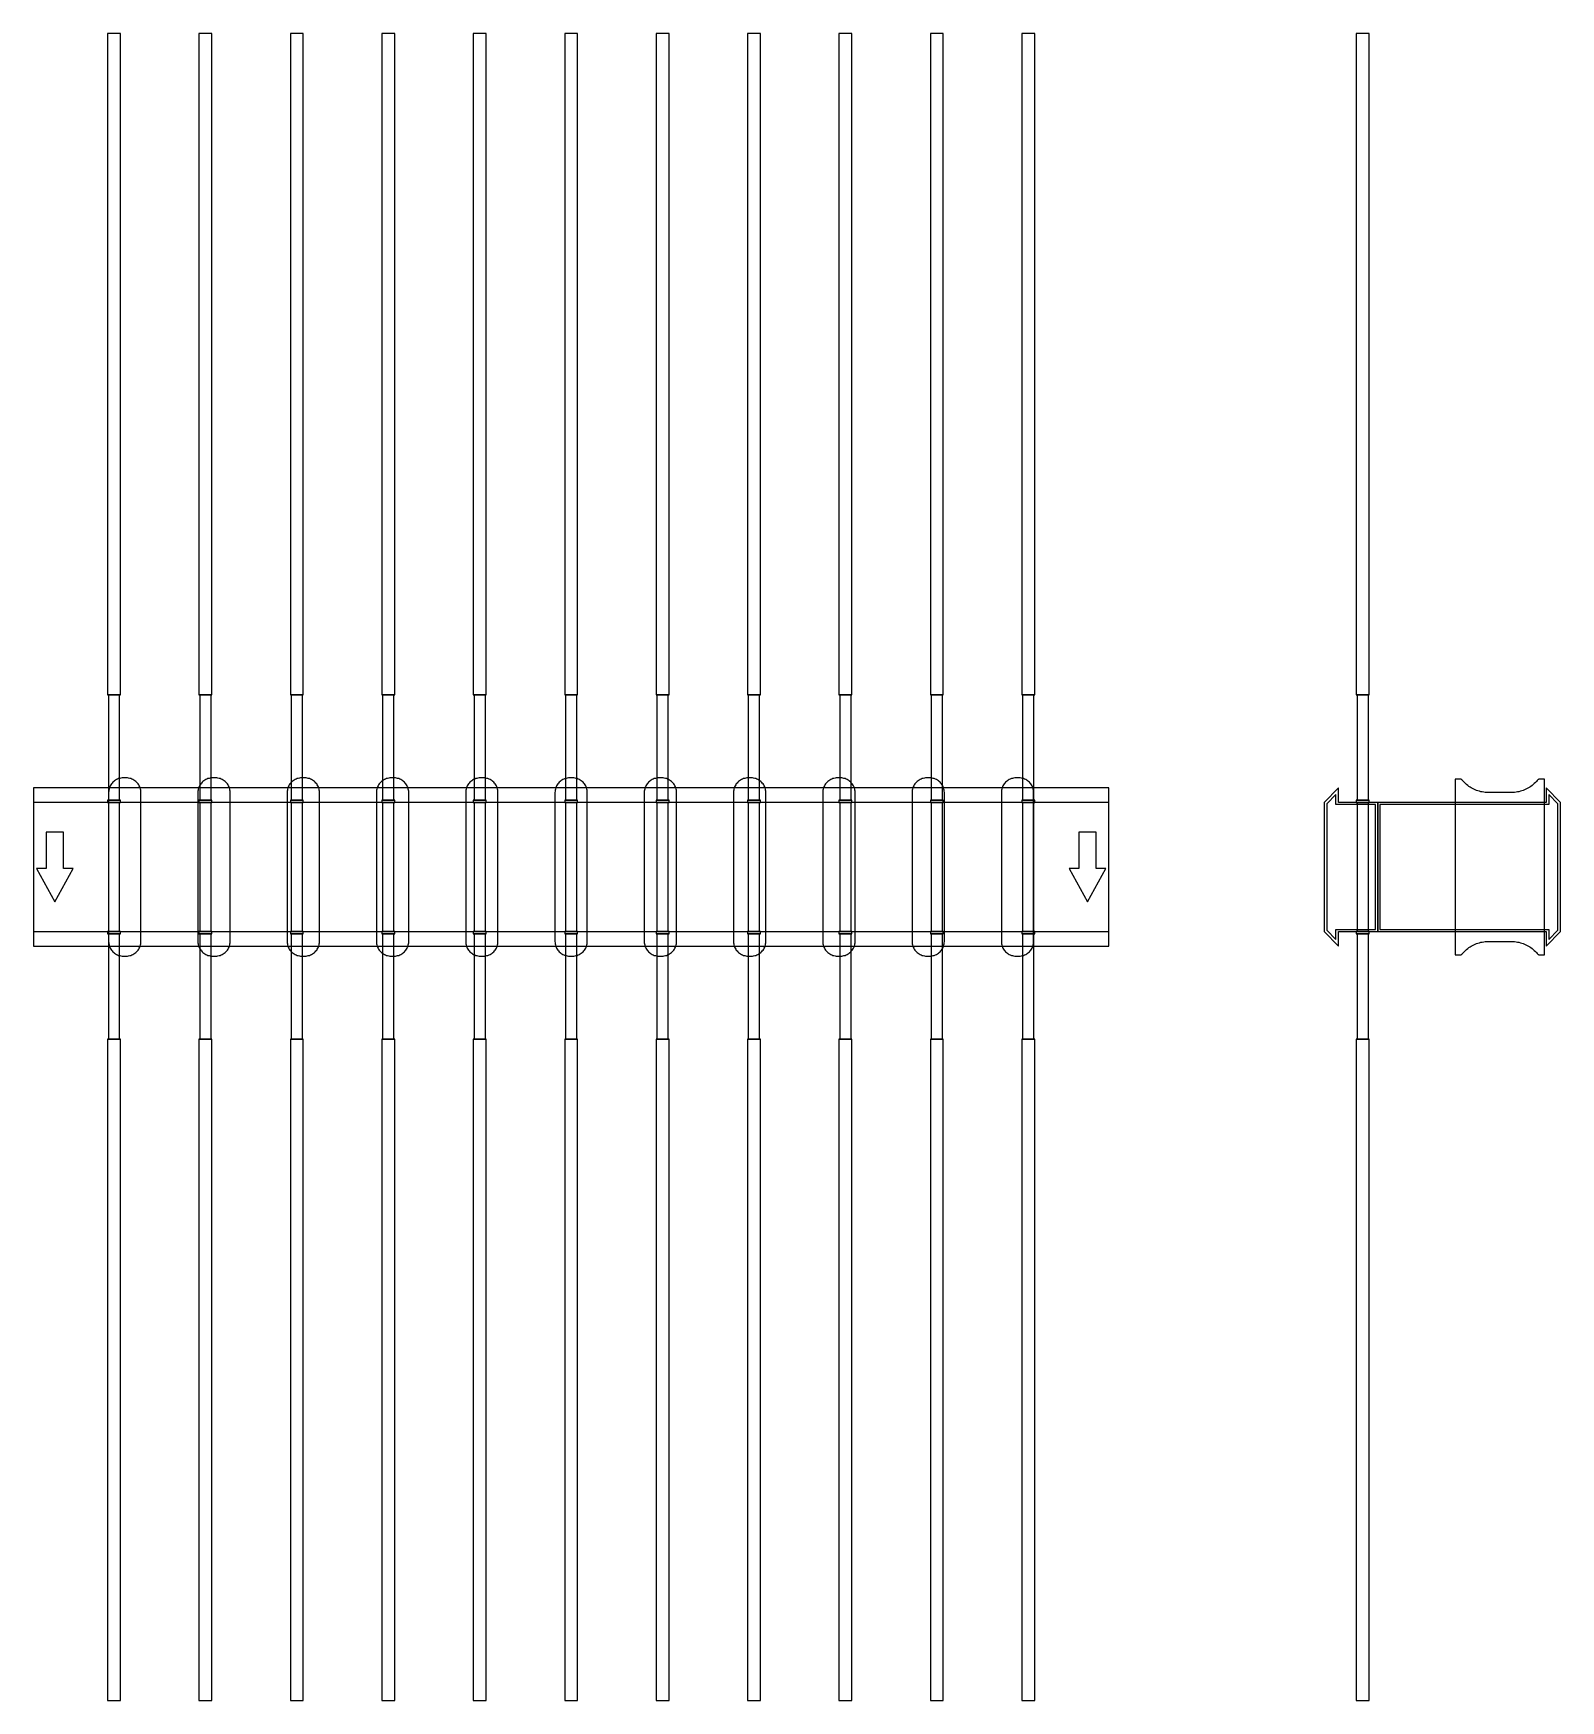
# Model space of a CAD drawing. Extents: x 0 to 1420, y -775 to 775.
import ezdxf

# ---------------------------------------------------------------- set-up
doc = ezdxf.new("R2010")
doc.units = 0
doc.layers.add('Halfen', color=7, linetype='CONTINUOUS')

msp = doc.modelspace()

# ---------------------------------------------------------------- linework, layer by layer
at = {"layer": 'Halfen', "color": 7}
for points in [[(81, 160), (81, 775), (69, 775), (69, 160)], [(166, 160), (166, 775), (154, 775), (154, 160)], [(251, 160), (251, 775), (239, 775), (239, 160)], [(336, 160), (336, 775), (324, 775), (324, 160)], [(421, 160), (421, 775), (409, 775), (409, 160)], [(506, 160), (506, 775), (494, 775), (494, 160)], [(591, 160), (591, 775), (579, 775), (579, 160)], [(676, 160), (676, 775), (664, 775), (664, 160)], [(761, 160), (761, 775), (749, 775), (749, 160)], [(846, 160), (846, 775), (834, 775), (834, 160)], [(931, 160), (931, 775), (919, 775), (919, 160)], [(1242, 160), (1242, 775), (1230, 775), (1230, 160)], [(80.25, 62), (80.25, 160), (69.75, 160), (69.75, 62)], [(165.25, 62), (165.25, 160), (154.75, 160), (154.75, 62)], [(250.25, 62), (250.25, 160), (239.75, 160), (239.75, 62)], [(335.25, 62), (335.25, 160), (324.75, 160), (324.75, 62)], [(420.25, 62), (420.25, 160), (409.75, 160), (409.75, 62)], [(505.25, 62), (505.25, 160), (494.75, 160), (494.75, 62)], [(590.25, 62), (590.25, 160), (579.75, 160), (579.75, 62)], [(675.25, 62), (675.25, 160), (664.75, 160), (664.75, 62)], [(760.25, 62), (760.25, 160), (749.75, 160), (749.75, 62)], [(845.25, 62), (845.25, 160), (834.75, 160), (834.75, 62)], [(930.25, 62), (930.25, 160), (919.75, 160), (919.75, 62)], [(1241.25, 62), (1241.25, 160), (1230.75, 160), (1230.75, 62)], [(100, -69.3), (100, -56.8), (100, 69.3), (99.958, 70.359), (99.834, 71.412), (99.627, 72.452), (99.339, 73.472), (98.972, 74.466), (98.529, 75.429), (98.011, 76.354), (97.422, 77.235), (96.765, 78.068), (96.046, 78.846), (95.268, 79.565), (94.435, 80.222), (93.554, 80.811), (92.629, 81.329), (91.666, 81.772), (90.672, 82.139), (89.652, 82.427), (88.612, 82.634), (87.559, 82.758), (86.5, 82.8), (83.5, 82.8), (82.441, 82.758), (81.388, 82.634), (80.348, 82.427), (79.328, 82.139), (78.334, 81.772), (77.371, 81.329), (76.446, 80.811), (75.565, 80.222), (74.732, 79.565), (73.954, 78.846), (73.235, 78.068), (72.578, 77.235), (71.989, 76.354), (71.471, 75.429), (71.028, 74.466), (70.661, 73.472), (70.373, 72.452), (70.166, 71.412), (70.042, 70.359), (70, 69.3), (70, -56.8), (70, -69.3), (70.042, -70.359), (70.166, -71.412), (70.373, -72.452), (70.661, -73.472), (71.028, -74.466), (71.471, -75.429), (71.989, -76.354), (72.578, -77.235), (73.235, -78.068), (73.954, -78.846), (74.732, -79.565), (75.565, -80.222), (76.446, -80.811), (77.371, -81.329), (78.334, -81.772), (79.328, -82.139), (80.348, -82.427), (81.388, -82.634), (82.441, -82.758), (83.5, -82.8), (86.5, -82.8), (87.559, -82.758), (88.612, -82.634), (89.652, -82.427), (90.672, -82.139), (91.666, -81.772), (92.629, -81.329), (93.554, -80.811), (94.435, -80.222), (95.268, -79.565), (96.046, -78.846), (96.765, -78.068), (97.422, -77.235), (98.011, -76.354), (98.529, -75.429), (98.972, -74.466), (99.339, -73.472), (99.627, -72.452), (99.834, -71.412), (99.958, -70.359), (100, -69.3)], [(183, -69.3), (183, -56.8), (183, 69.3), (182.958, 70.359), (182.834, 71.412), (182.627, 72.452), (182.339, 73.472), (181.972, 74.466), (181.529, 75.429), (181.011, 76.354), (180.422, 77.235), (179.765, 78.068), (179.046, 78.846), (178.268, 79.565), (177.435, 80.222), (176.554, 80.811), (175.629, 81.329), (174.666, 81.772), (173.672, 82.139), (172.652, 82.427), (171.612, 82.634), (170.559, 82.758), (169.5, 82.8), (166.5, 82.8), (165.441, 82.758), (164.388, 82.634), (163.348, 82.427), (162.328, 82.139), (161.334, 81.772), (160.371, 81.329), (159.446, 80.811), (158.565, 80.222), (157.732, 79.565), (156.954, 78.846), (156.235, 78.068), (155.578, 77.235), (154.989, 76.354), (154.471, 75.429), (154.028, 74.466), (153.661, 73.472), (153.373, 72.452), (153.166, 71.412), (153.042, 70.359), (153, 69.3), (153, -56.8), (153, -69.3), (153.042, -70.359), (153.166, -71.412), (153.373, -72.452), (153.661, -73.472), (154.028, -74.466), (154.471, -75.429), (154.989, -76.354), (155.578, -77.235), (156.235, -78.068), (156.954, -78.846), (157.732, -79.565), (158.565, -80.222), (159.446, -80.811), (160.371, -81.329), (161.334, -81.772), (162.328, -82.139), (163.348, -82.427), (164.388, -82.634), (165.441, -82.758), (166.5, -82.8), (169.5, -82.8), (170.559, -82.758), (171.612, -82.634), (172.652, -82.427), (173.672, -82.139), (174.666, -81.772), (175.629, -81.329), (176.554, -80.811), (177.435, -80.222), (178.268, -79.565), (179.046, -78.846), (179.765, -78.068), (180.422, -77.235), (181.011, -76.354), (181.529, -75.429), (181.972, -74.466), (182.339, -73.472), (182.627, -72.452), (182.834, -71.412), (182.958, -70.359), (183, -69.3)], [(266, -69.3), (266, -56.8), (266, 69.3), (265.958, 70.359), (265.834, 71.412), (265.627, 72.452), (265.339, 73.472), (264.972, 74.466), (264.529, 75.429), (264.011, 76.354), (263.422, 77.235), (262.765, 78.068), (262.046, 78.846), (261.268, 79.565), (260.435, 80.222), (259.554, 80.811), (258.629, 81.329), (257.666, 81.772), (256.672, 82.139), (255.652, 82.427), (254.612, 82.634), (253.559, 82.758), (252.5, 82.8), (249.5, 82.8), (248.441, 82.758), (247.388, 82.634), (246.348, 82.427), (245.328, 82.139), (244.334, 81.772), (243.371, 81.329), (242.446, 80.811), (241.565, 80.222), (240.732, 79.565), (239.954, 78.846), (239.235, 78.068), (238.578, 77.235), (237.989, 76.354), (237.471, 75.429), (237.028, 74.466), (236.661, 73.472), (236.373, 72.452), (236.166, 71.412), (236.042, 70.359), (236, 69.3), (236, -56.8), (236, -69.3), (236.042, -70.359), (236.166, -71.412), (236.373, -72.452), (236.661, -73.472), (237.028, -74.466), (237.471, -75.429), (237.989, -76.354), (238.578, -77.235), (239.235, -78.068), (239.954, -78.846), (240.732, -79.565), (241.565, -80.222), (242.446, -80.811), (243.371, -81.329), (244.334, -81.772), (245.328, -82.139), (246.348, -82.427), (247.388, -82.634), (248.441, -82.758), (249.5, -82.8), (252.5, -82.8), (253.559, -82.758), (254.612, -82.634), (255.652, -82.427), (256.672, -82.139), (257.666, -81.772), (258.629, -81.329), (259.554, -80.811), (260.435, -80.222), (261.268, -79.565), (262.046, -78.846), (262.765, -78.068), (263.422, -77.235), (264.011, -76.354), (264.529, -75.429), (264.972, -74.466), (265.339, -73.472), (265.627, -72.452), (265.834, -71.412), (265.958, -70.359), (266, -69.3)], [(349, -69.3), (349, -56.8), (349, 69.3), (348.958, 70.359), (348.834, 71.412), (348.627, 72.452), (348.339, 73.472), (347.972, 74.466), (347.529, 75.429), (347.011, 76.354), (346.422, 77.235), (345.765, 78.068), (345.046, 78.846), (344.268, 79.565), (343.435, 80.222), (342.554, 80.811), (341.629, 81.329), (340.666, 81.772), (339.672, 82.139), (338.652, 82.427), (337.612, 82.634), (336.559, 82.758), (335.5, 82.8), (332.5, 82.8), (331.441, 82.758), (330.388, 82.634), (329.348, 82.427), (328.328, 82.139), (327.334, 81.772), (326.371, 81.329), (325.446, 80.811), (324.565, 80.222), (323.732, 79.565), (322.954, 78.846), (322.235, 78.068), (321.578, 77.235), (320.989, 76.354), (320.471, 75.429), (320.028, 74.466), (319.661, 73.472), (319.373, 72.452), (319.166, 71.412), (319.042, 70.359), (319, 69.3), (319, -56.8), (319, -69.3), (319.042, -70.359), (319.166, -71.412), (319.373, -72.452), (319.661, -73.472), (320.028, -74.466), (320.471, -75.429), (320.989, -76.354), (321.578, -77.235), (322.235, -78.068), (322.954, -78.846), (323.732, -79.565), (324.565, -80.222), (325.446, -80.811), (326.371, -81.329), (327.334, -81.772), (328.328, -82.139), (329.348, -82.427), (330.388, -82.634), (331.441, -82.758), (332.5, -82.8), (335.5, -82.8), (336.559, -82.758), (337.612, -82.634), (338.652, -82.427), (339.672, -82.139), (340.666, -81.772), (341.629, -81.329), (342.554, -80.811), (343.435, -80.222), (344.268, -79.565), (345.046, -78.846), (345.765, -78.068), (346.422, -77.235), (347.011, -76.354), (347.529, -75.429), (347.972, -74.466), (348.339, -73.472), (348.627, -72.452), (348.834, -71.412), (348.958, -70.359), (349, -69.3)], [(432, -69.3), (432, -56.8), (432, 69.3), (431.958, 70.359), (431.834, 71.412), (431.627, 72.452), (431.339, 73.472), (430.972, 74.466), (430.529, 75.429), (430.011, 76.354), (429.422, 77.235), (428.765, 78.068), (428.046, 78.846), (427.268, 79.565), (426.435, 80.222), (425.554, 80.811), (424.629, 81.329), (423.666, 81.772), (422.672, 82.139), (421.652, 82.427), (420.612, 82.634), (419.559, 82.758), (418.5, 82.8), (415.5, 82.8), (414.441, 82.758), (413.388, 82.634), (412.348, 82.427), (411.328, 82.139), (410.334, 81.772), (409.371, 81.329), (408.446, 80.811), (407.565, 80.222), (406.732, 79.565), (405.954, 78.846), (405.235, 78.068), (404.578, 77.235), (403.989, 76.354), (403.471, 75.429), (403.028, 74.466), (402.661, 73.472), (402.373, 72.452), (402.166, 71.412), (402.042, 70.359), (402, 69.3), (402, -56.8), (402, -69.3), (402.042, -70.359), (402.166, -71.412), (402.373, -72.452), (402.661, -73.472), (403.028, -74.466), (403.471, -75.429), (403.989, -76.354), (404.578, -77.235), (405.235, -78.068), (405.954, -78.846), (406.732, -79.565), (407.565, -80.222), (408.446, -80.811), (409.371, -81.329), (410.334, -81.772), (411.328, -82.139), (412.348, -82.427), (413.388, -82.634), (414.441, -82.758), (415.5, -82.8), (418.5, -82.8), (419.559, -82.758), (420.612, -82.634), (421.652, -82.427), (422.672, -82.139), (423.666, -81.772), (424.629, -81.329), (425.554, -80.811), (426.435, -80.222), (427.268, -79.565), (428.046, -78.846), (428.765, -78.068), (429.422, -77.235), (430.011, -76.354), (430.529, -75.429), (430.972, -74.466), (431.339, -73.472), (431.627, -72.452), (431.834, -71.412), (431.958, -70.359), (432, -69.3)], [(515, -69.3), (515, -56.8), (515, 69.3), (514.958, 70.359), (514.834, 71.412), (514.627, 72.452), (514.339, 73.472), (513.972, 74.466), (513.529, 75.429), (513.011, 76.354), (512.422, 77.235), (511.765, 78.068), (511.046, 78.846), (510.268, 79.565), (509.435, 80.222), (508.554, 80.811), (507.629, 81.329), (506.666, 81.772), (505.672, 82.139), (504.652, 82.427), (503.612, 82.634), (502.559, 82.758), (501.5, 82.8), (498.5, 82.8), (497.441, 82.758), (496.388, 82.634), (495.348, 82.427), (494.328, 82.139), (493.334, 81.772), (492.371, 81.329), (491.446, 80.811), (490.565, 80.222), (489.732, 79.565), (488.954, 78.846), (488.235, 78.068), (487.578, 77.235), (486.989, 76.354), (486.471, 75.429), (486.028, 74.466), (485.661, 73.472), (485.373, 72.452), (485.166, 71.412), (485.042, 70.359), (485, 69.3), (485, -56.8), (485, -69.3), (485.042, -70.359), (485.166, -71.412), (485.373, -72.452), (485.661, -73.472), (486.028, -74.466), (486.471, -75.429), (486.989, -76.354), (487.578, -77.235), (488.235, -78.068), (488.954, -78.846), (489.732, -79.565), (490.565, -80.222), (491.446, -80.811), (492.371, -81.329), (493.334, -81.772), (494.328, -82.139), (495.348, -82.427), (496.388, -82.634), (497.441, -82.758), (498.5, -82.8), (501.5, -82.8), (502.559, -82.758), (503.612, -82.634), (504.652, -82.427), (505.672, -82.139), (506.666, -81.772), (507.629, -81.329), (508.554, -80.811), (509.435, -80.222), (510.268, -79.565), (511.046, -78.846), (511.765, -78.068), (512.422, -77.235), (513.011, -76.354), (513.529, -75.429), (513.972, -74.466), (514.339, -73.472), (514.627, -72.452), (514.834, -71.412), (514.958, -70.359), (515, -69.3)], [(598, -69.3), (598, -56.8), (598, 69.3), (597.958, 70.359), (597.834, 71.412), (597.627, 72.452), (597.339, 73.472), (596.972, 74.466), (596.529, 75.429), (596.011, 76.354), (595.422, 77.235), (594.765, 78.068), (594.046, 78.846), (593.268, 79.565), (592.435, 80.222), (591.554, 80.811), (590.629, 81.329), (589.666, 81.772), (588.672, 82.139), (587.652, 82.427), (586.612, 82.634), (585.559, 82.758), (584.5, 82.8), (581.5, 82.8), (580.441, 82.758), (579.388, 82.634), (578.348, 82.427), (577.328, 82.139), (576.334, 81.772), (575.371, 81.329), (574.446, 80.811), (573.565, 80.222), (572.732, 79.565), (571.954, 78.846), (571.235, 78.068), (570.578, 77.235), (569.989, 76.354), (569.471, 75.429), (569.028, 74.466), (568.661, 73.472), (568.373, 72.452), (568.166, 71.412), (568.042, 70.359), (568, 69.3), (568, -56.8), (568, -69.3), (568.042, -70.359), (568.166, -71.412), (568.373, -72.452), (568.661, -73.472), (569.028, -74.466), (569.471, -75.429), (569.989, -76.354), (570.578, -77.235), (571.235, -78.068), (571.954, -78.846), (572.732, -79.565), (573.565, -80.222), (574.446, -80.811), (575.371, -81.329), (576.334, -81.772), (577.328, -82.139), (578.348, -82.427), (579.388, -82.634), (580.441, -82.758), (581.5, -82.8), (584.5, -82.8), (585.559, -82.758), (586.612, -82.634), (587.652, -82.427), (588.672, -82.139), (589.666, -81.772), (590.629, -81.329), (591.554, -80.811), (592.435, -80.222), (593.268, -79.565), (594.046, -78.846), (594.765, -78.068), (595.422, -77.235), (596.011, -76.354), (596.529, -75.429), (596.972, -74.466), (597.339, -73.472), (597.627, -72.452), (597.834, -71.412), (597.958, -70.359), (598, -69.3)], [(681, -69.3), (681, -56.8), (681, 69.3), (680.958, 70.359), (680.834, 71.412), (680.627, 72.452), (680.339, 73.472), (679.972, 74.466), (679.529, 75.429), (679.011, 76.354), (678.422, 77.235), (677.765, 78.068), (677.046, 78.846), (676.268, 79.565), (675.435, 80.222), (674.554, 80.811), (673.629, 81.329), (672.666, 81.772), (671.672, 82.139), (670.652, 82.427), (669.612, 82.634), (668.559, 82.758), (667.5, 82.8), (664.5, 82.8), (663.441, 82.758), (662.388, 82.634), (661.348, 82.427), (660.328, 82.139), (659.334, 81.772), (658.371, 81.329), (657.446, 80.811), (656.565, 80.222), (655.732, 79.565), (654.954, 78.846), (654.235, 78.068), (653.578, 77.235), (652.989, 76.354), (652.471, 75.429), (652.028, 74.466), (651.661, 73.472), (651.373, 72.452), (651.166, 71.412), (651.042, 70.359), (651, 69.3), (651, -56.8), (651, -69.3), (651.042, -70.359), (651.166, -71.412), (651.373, -72.452), (651.661, -73.472), (652.028, -74.466), (652.471, -75.429), (652.989, -76.354), (653.578, -77.235), (654.235, -78.068), (654.954, -78.846), (655.732, -79.565), (656.565, -80.222), (657.446, -80.811), (658.371, -81.329), (659.334, -81.772), (660.328, -82.139), (661.348, -82.427), (662.388, -82.634), (663.441, -82.758), (664.5, -82.8), (667.5, -82.8), (668.559, -82.758), (669.612, -82.634), (670.652, -82.427), (671.672, -82.139), (672.666, -81.772), (673.629, -81.329), (674.554, -80.811), (675.435, -80.222), (676.268, -79.565), (677.046, -78.846), (677.765, -78.068), (678.422, -77.235), (679.011, -76.354), (679.529, -75.429), (679.972, -74.466), (680.339, -73.472), (680.627, -72.452), (680.834, -71.412), (680.958, -70.359), (681, -69.3)], [(764, -69.3), (764, -56.8), (764, 69.3), (763.958, 70.359), (763.834, 71.412), (763.627, 72.452), (763.339, 73.472), (762.972, 74.466), (762.529, 75.429), (762.011, 76.354), (761.422, 77.235), (760.765, 78.068), (760.046, 78.846), (759.268, 79.565), (758.435, 80.222), (757.554, 80.811), (756.629, 81.329), (755.666, 81.772), (754.672, 82.139), (753.652, 82.427), (752.612, 82.634), (751.559, 82.758), (750.5, 82.8), (747.5, 82.8), (746.441, 82.758), (745.388, 82.634), (744.348, 82.427), (743.328, 82.139), (742.334, 81.772), (741.371, 81.329), (740.446, 80.811), (739.565, 80.222), (738.732, 79.565), (737.954, 78.846), (737.235, 78.068), (736.578, 77.235), (735.989, 76.354), (735.471, 75.429), (735.028, 74.466), (734.661, 73.472), (734.373, 72.452), (734.166, 71.412), (734.042, 70.359), (734, 69.3), (734, -56.8), (734, -69.3), (734.042, -70.359), (734.166, -71.412), (734.373, -72.452), (734.661, -73.472), (735.028, -74.466), (735.471, -75.429), (735.989, -76.354), (736.578, -77.235), (737.235, -78.068), (737.954, -78.846), (738.732, -79.565), (739.565, -80.222), (740.446, -80.811), (741.371, -81.329), (742.334, -81.772), (743.328, -82.139), (744.348, -82.427), (745.388, -82.634), (746.441, -82.758), (747.5, -82.8), (750.5, -82.8), (751.559, -82.758), (752.612, -82.634), (753.652, -82.427), (754.672, -82.139), (755.666, -81.772), (756.629, -81.329), (757.554, -80.811), (758.435, -80.222), (759.268, -79.565), (760.046, -78.846), (760.765, -78.068), (761.422, -77.235), (762.011, -76.354), (762.529, -75.429), (762.972, -74.466), (763.339, -73.472), (763.627, -72.452), (763.834, -71.412), (763.958, -70.359), (764, -69.3)], [(847, -69.3), (847, -56.8), (847, 69.3), (846.958, 70.359), (846.834, 71.412), (846.627, 72.452), (846.339, 73.472), (845.972, 74.466), (845.529, 75.429), (845.011, 76.354), (844.422, 77.235), (843.765, 78.068), (843.046, 78.846), (842.268, 79.565), (841.435, 80.222), (840.554, 80.811), (839.629, 81.329), (838.666, 81.772), (837.672, 82.139), (836.652, 82.427), (835.612, 82.634), (834.559, 82.758), (833.5, 82.8), (830.5, 82.8), (829.441, 82.758), (828.388, 82.634), (827.348, 82.427), (826.328, 82.139), (825.334, 81.772), (824.371, 81.329), (823.446, 80.811), (822.565, 80.222), (821.732, 79.565), (820.954, 78.846), (820.235, 78.068), (819.578, 77.235), (818.989, 76.354), (818.471, 75.429), (818.028, 74.466), (817.661, 73.472), (817.373, 72.452), (817.166, 71.412), (817.042, 70.359), (817, 69.3), (817, -56.8), (817, -69.3), (817.042, -70.359), (817.166, -71.412), (817.373, -72.452), (817.661, -73.472), (818.028, -74.466), (818.471, -75.429), (818.989, -76.354), (819.578, -77.235), (820.235, -78.068), (820.954, -78.846), (821.732, -79.565), (822.565, -80.222), (823.446, -80.811), (824.371, -81.329), (825.334, -81.772), (826.328, -82.139), (827.348, -82.427), (828.388, -82.634), (829.441, -82.758), (830.5, -82.8), (833.5, -82.8), (834.559, -82.758), (835.612, -82.634), (836.652, -82.427), (837.672, -82.139), (838.666, -81.772), (839.629, -81.329), (840.554, -80.811), (841.435, -80.222), (842.268, -79.565), (843.046, -78.846), (843.765, -78.068), (844.422, -77.235), (845.011, -76.354), (845.529, -75.429), (845.972, -74.466), (846.339, -73.472), (846.627, -72.452), (846.834, -71.412), (846.958, -70.359), (847, -69.3)], [(930, -69.3), (930, -56.8), (930, 69.3), (929.958, 70.359), (929.834, 71.412), (929.627, 72.452), (929.339, 73.472), (928.972, 74.466), (928.529, 75.429), (928.011, 76.354), (927.422, 77.235), (926.765, 78.068), (926.046, 78.846), (925.268, 79.565), (924.435, 80.222), (923.554, 80.811), (922.629, 81.329), (921.666, 81.772), (920.672, 82.139), (919.652, 82.427), (918.612, 82.634), (917.559, 82.758), (916.5, 82.8), (913.5, 82.8), (912.441, 82.758), (911.388, 82.634), (910.348, 82.427), (909.328, 82.139), (908.334, 81.772), (907.371, 81.329), (906.446, 80.811), (905.565, 80.222), (904.732, 79.565), (903.954, 78.846), (903.235, 78.068), (902.578, 77.235), (901.989, 76.354), (901.471, 75.429), (901.028, 74.466), (900.661, 73.472), (900.373, 72.452), (900.166, 71.412), (900.042, 70.359), (900, 69.3), (900, -56.8), (900, -69.3), (900.042, -70.359), (900.166, -71.412), (900.373, -72.452), (900.661, -73.472), (901.028, -74.466), (901.471, -75.429), (901.989, -76.354), (902.578, -77.235), (903.235, -78.068), (903.954, -78.846), (904.732, -79.565), (905.565, -80.222), (906.446, -80.811), (907.371, -81.329), (908.334, -81.772), (909.328, -82.139), (910.348, -82.427), (911.388, -82.634), (912.441, -82.758), (913.5, -82.8), (916.5, -82.8), (917.559, -82.758), (918.612, -82.634), (919.652, -82.427), (920.672, -82.139), (921.666, -81.772), (922.629, -81.329), (923.554, -80.811), (924.435, -80.222), (925.268, -79.565), (926.046, -78.846), (926.765, -78.068), (927.422, -77.235), (928.011, -76.354), (928.529, -75.429), (928.972, -74.466), (929.339, -73.472), (929.627, -72.452), (929.834, -71.412), (929.958, -70.359), (930, -69.3)], [(1405, -81.8), (1405, 81.8), (1401, 81.8), (1400.846, 81.797), (1400.691, 81.786), (1400.538, 81.769), (1400.385, 81.746), (1400.234, 81.715), (1400.084, 81.678), (1399.936, 81.634), (1399.789, 81.584), (1399.646, 81.527), (1399.505, 81.464), (1399.366, 81.395), (1399.231, 81.32), (1399.1, 81.239), (1398.972, 81.153), (1398.848, 81.06), (1398.728, 80.963), (1398.613, 80.86), (1398.502, 80.752), (1398.397, 80.639), (1398.296, 80.522), (1397.41, 79.491), (1396.479, 78.5), (1395.505, 77.551), (1394.491, 76.646), (1393.437, 75.787), (1392.347, 74.975), (1391.222, 74.211), (1390.064, 73.499), (1388.876, 72.838), (1387.66, 72.23), (1386.418, 71.676), (1385.153, 71.178), (1383.867, 70.736), (1382.563, 70.351), (1381.243, 70.024), (1379.911, 69.756), (1378.567, 69.547), (1377.216, 69.397), (1375.859, 69.307), (1374.5, 69.277), (1352.5, 69.277), (1351.141, 69.307), (1349.784, 69.397), (1348.433, 69.547), (1347.089, 69.756), (1345.757, 70.024), (1344.437, 70.351), (1343.133, 70.736), (1341.847, 71.178), (1340.582, 71.676), (1339.34, 72.23), (1338.124, 72.838), (1336.936, 73.499), (1335.778, 74.211), (1334.653, 74.975), (1333.563, 75.787), (1332.509, 76.646), (1331.495, 77.551), (1330.521, 78.5), (1329.59, 79.491), (1328.704, 80.522), (1328.603, 80.639), (1328.498, 80.752), (1328.387, 80.86), (1328.272, 80.963), (1328.152, 81.06), (1328.028, 81.153), (1327.9, 81.239), (1327.769, 81.32), (1327.634, 81.395), (1327.495, 81.464), (1327.354, 81.527), (1327.211, 81.584), (1327.064, 81.634), (1326.916, 81.678), (1326.766, 81.715), (1326.615, 81.746), (1326.462, 81.769), (1326.309, 81.786), (1326.154, 81.797), (1326, 81.8), (1322, 81.8), (1322, -81.8), (1326, -81.8), (1326.154, -81.797), (1326.309, -81.786), (1326.462, -81.769), (1326.615, -81.746), (1326.766, -81.715), (1326.916, -81.678), (1327.064, -81.634), (1327.211, -81.584), (1327.354, -81.527), (1327.495, -81.464), (1327.634, -81.395), (1327.769, -81.32), (1327.9, -81.239), (1328.028, -81.153), (1328.152, -81.06), (1328.272, -80.963), (1328.387, -80.86), (1328.498, -80.752), (1328.603, -80.639), (1328.704, -80.522), (1329.59, -79.491), (1330.521, -78.5), (1331.495, -77.551), (1332.509, -76.646), (1333.563, -75.787), (1334.653, -74.975), (1335.778, -74.211), (1336.936, -73.499), (1338.124, -72.838), (1339.34, -72.23), (1340.582, -71.676), (1341.847, -71.178), (1343.133, -70.736), (1344.437, -70.351), (1345.757, -70.024), (1347.089, -69.756), (1348.433, -69.547), (1349.784, -69.397), (1351.141, -69.307), (1352.5, -69.277), (1374.5, -69.277), (1375.859, -69.307), (1377.216, -69.397), (1378.567, -69.547), (1379.911, -69.756), (1381.243, -70.024), (1382.563, -70.351), (1383.867, -70.736), (1385.153, -71.178), (1386.418, -71.676), (1387.66, -72.23), (1388.876, -72.838), (1390.064, -73.499), (1391.222, -74.211), (1392.347, -74.975), (1393.437, -75.787), (1394.491, -76.646), (1395.505, -77.551), (1396.479, -78.5), (1397.41, -79.491), (1398.296, -80.522), (1398.397, -80.639), (1398.502, -80.752), (1398.613, -80.86), (1398.728, -80.963), (1398.848, -81.06), (1398.972, -81.153), (1399.1, -81.239), (1399.231, -81.32), (1399.366, -81.395), (1399.505, -81.464), (1399.646, -81.527), (1399.789, -81.584), (1399.936, -81.634), (1400.084, -81.678), (1400.234, -81.715), (1400.385, -81.746), (1400.538, -81.769), (1400.691, -81.786), (1400.846, -81.797), (1401, -81.8)], [(0, -73.5), (1000, -73.5), (1000, 73.5), (0, 73.5)], [(81, 60), (81, 62), (69, 62), (69, 60)], [(166, 60), (166, 62), (154, 62), (154, 60)], [(251, 60), (251, 62), (239, 62), (239, 60)], [(336, 60), (336, 62), (324, 62), (324, 60)], [(421, 60), (421, 62), (409, 62), (409, 60)], [(506, 60), (506, 62), (494, 62), (494, 60)], [(591, 60), (591, 62), (579, 62), (579, 60)], [(676, 60), (676, 62), (664, 62), (664, 60)], [(761, 60), (761, 62), (749, 62), (749, 60)], [(846, 60), (846, 62), (834, 62), (834, 60)], [(931, 60), (931, 62), (919, 62), (919, 60)], [(1250, -60), (1250, 60), (1213.5, 60), (1213.5, 73.5), (1200, 60), (1200, -60), (1213.5, -73.5), (1213.5, -60)], [(1248, -58), (1248, 58), (1211, 58), (1211, 67.25), (1202.5, 58.75), (1202.5, -58.75), (1211, -67.25), (1211, -58)], [(1242, 60), (1242, 62), (1230, 62), (1230, 60)], [(1420, -60), (1420, 60), (1406.5, 73.5), (1406.5, 60), (1250, 60), (1250, -60), (1406.5, -60), (1406.5, -73.5)], [(1417.5, -58.75), (1417.5, 58.75), (1409, 67.25), (1409, 58), (1252, 58), (1252, -58), (1409, -58), (1409, -67.25)], [(0, -60), (1000, -60), (1000, 60), (0, 60)], [(80.25, -60), (80.25, 60), (69.75, 60), (69.75, -60)], [(165.25, -60), (165.25, 60), (154.75, 60), (154.75, -60)], [(250.25, -60), (250.25, 60), (239.75, 60), (239.75, -60)], [(335.25, -60), (335.25, 60), (324.75, 60), (324.75, -60)], [(420.25, -60), (420.25, 60), (409.75, 60), (409.75, -60)], [(505.25, -60), (505.25, 60), (494.75, 60), (494.75, -60)], [(590.25, -60), (590.25, 60), (579.75, 60), (579.75, -60)], [(675.25, -60), (675.25, 60), (664.75, 60), (664.75, -60)], [(760.25, -60), (760.25, 60), (749.75, 60), (749.75, -60)], [(845.25, -60), (845.25, 60), (834.75, 60), (834.75, -60)], [(930.25, -60), (930.25, 60), (919.75, 60), (919.75, -60)], [(1241.25, -60), (1241.25, 60), (1230.75, 60), (1230.75, -60)], [(20, -32.5), (37, -1.5), (28, -1.5), (28, 32.5), (12, 32.5), (12, -1.5), (3, -1.5)], [(980, -32.5), (997, -1.5), (988, -1.5), (988, 32.5), (972, 32.5), (972, -1.5), (963, -1.5)], [(81, -62), (81, -60), (69, -60), (69, -62)], [(80.25, -160), (80.25, -62), (69.75, -62), (69.75, -160)], [(166, -62), (166, -60), (154, -60), (154, -62)], [(165.25, -160), (165.25, -62), (154.75, -62), (154.75, -160)], [(251, -62), (251, -60), (239, -60), (239, -62)], [(250.25, -160), (250.25, -62), (239.75, -62), (239.75, -160)], [(336, -62), (336, -60), (324, -60), (324, -62)], [(335.25, -160), (335.25, -62), (324.75, -62), (324.75, -160)], [(421, -62), (421, -60), (409, -60), (409, -62)], [(420.25, -160), (420.25, -62), (409.75, -62), (409.75, -160)], [(506, -62), (506, -60), (494, -60), (494, -62)], [(505.25, -160), (505.25, -62), (494.75, -62), (494.75, -160)], [(591, -62), (591, -60), (579, -60), (579, -62)], [(590.25, -160), (590.25, -62), (579.75, -62), (579.75, -160)], [(676, -62), (676, -60), (664, -60), (664, -62)], [(675.25, -160), (675.25, -62), (664.75, -62), (664.75, -160)], [(761, -62), (761, -60), (749, -60), (749, -62)], [(760.25, -160), (760.25, -62), (749.75, -62), (749.75, -160)], [(846, -62), (846, -60), (834, -60), (834, -62)], [(845.25, -160), (845.25, -62), (834.75, -62), (834.75, -160)], [(931, -62), (931, -60), (919, -60), (919, -62)], [(930.25, -160), (930.25, -62), (919.75, -62), (919.75, -160)], [(1242, -62), (1242, -60), (1230, -60), (1230, -62)], [(1241.25, -160), (1241.25, -62), (1230.75, -62), (1230.75, -160)], [(81, -775), (81, -160), (69, -160), (69, -775)], [(166, -775), (166, -160), (154, -160), (154, -775)], [(251, -775), (251, -160), (239, -160), (239, -775)], [(336, -775), (336, -160), (324, -160), (324, -775)], [(421, -775), (421, -160), (409, -160), (409, -775)], [(506, -775), (506, -160), (494, -160), (494, -775)], [(591, -775), (591, -160), (579, -160), (579, -775)], [(676, -775), (676, -160), (664, -160), (664, -775)], [(761, -775), (761, -160), (749, -160), (749, -775)], [(846, -775), (846, -160), (834, -160), (834, -775)], [(931, -775), (931, -160), (919, -160), (919, -775)], [(1242, -775), (1242, -160), (1230, -160), (1230, -775)]]:
    msp.add_lwpolyline(points, close=True, dxfattribs=at)

doc.saveas('drawing.dxf')
